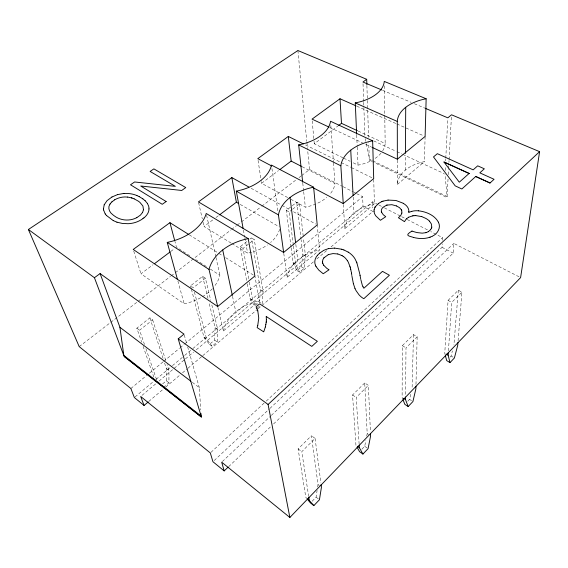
<?xml version="1.0" encoding="UTF-8"?>
<svg xmlns="http://www.w3.org/2000/svg" width="568" height="568" viewBox="0 0 568 568"><rect width="100%" height="100%" fill="white"/><g stroke="black" fill="none" stroke-linecap="round" stroke-linejoin="round"><path stroke-width="0.43" stroke-dasharray="2.84 2.13" d="M162.654 383.869L166.325 380.773L166.346 368.462L164.429 362.554M163.406 387.447L168.916 382.782L168.973 370.471L167.063 364.564M415.989 384.415L417.146 336.803L413.497 334.63L402.35 345.671L402.116 397.415L402.719 398.956M405.289 170.151L405.396 155.099M405.559 394.362L405.999 347.9L417.146 336.803M413.497 334.63L412.105 388.356M397.359 160.077L397.408 184.415A38.51 24.736 0.6 0 1 424.417 161.66L425.112 136.455M191.423 289.275L203.919 337.108L209.45 344.385L214.569 340.069L215.116 327.757L208.868 302.048M209.45 344.385L212.063 346.253L217.182 341.915L217.757 329.596L211.786 304.746M445.17 170.471L445.39 166.083M445.653 160.822L445.745 159.068M445.788 158.188L447.783 118.705M269.899 408.442L442.067 247.343L442.245 243.814M442.429 240.278L442.564 237.63L430.778 231.595M448.038 179.062L447.023 197.557L372.452 161.702M448.28 174.66L448.564 169.378M448.613 168.497L448.755 165.856M448.947 162.334L449.04 160.574M449.089 159.693L451.425 116.561M458.078 340.807L461.94 292.193L458.326 290.227L448.067 300.387L444.758 353.211L445.191 354.851M273.577 423.941L453.2 253.129L453.839 243.402L520.607 277.596M448.429 350.825L451.695 302.403L461.94 292.193M458.326 290.227L453.924 344.954M247.272 283.901L250.062 298.598L254.72 306.202L259.491 302.169L260.492 289.893L251.425 237.9L248.131 240.498M262.118 303.873L263.147 291.583L254.23 239.575L251.425 237.9M291.171 247.882L293.081 262.7L296.965 270.56L301.423 266.797L302.822 254.57L301.097 239.739M296.965 270.56L299.592 272.143L304.05 268.366L305.477 256.125L303.404 237.793M312.159 501.217L316.071 497.135L317.114 490.44M317.633 487.095L318.023 484.582L311.42 435.727L298.108 448.919L305.79 497.263L306.834 498.534M361.859 449.267L364.713 446.285L365.87 440.37M366.694 436.153L367.191 433.618L364.713 382.946L368.376 385.36L370.407 431.623M407.796 401.242L409.578 399.382L410.742 394.298M449.984 357.144L451.084 355.994L452.398 350.903M308.68 496.496L301.786 451.666L315.098 438.411L311.42 435.727M359.132 444.176L356.221 397.465L368.376 385.36M355.944 445.276L352.55 394.987L364.713 382.946M228.67 466.64L271.007 426.376M222.329 461.564L270.695 415.989M271.341 415.378L453.839 243.402M214.235 460.52L269.253 409.045M210.969 452.348L265.611 401.683M266.264 401.079L442.564 237.63M148.773 401.441L164.976 387.703M165.65 387.135L179.829 375.114M182.527 372.821L187.255 368.817M187.93 368.241L202.109 356.221M202.783 355.653L257.46 309.29M258.135 308.715L313.493 261.784M316.866 258.923L327.672 249.764M331.045 246.902L372.899 211.41L363.03 206.291L362.64 196.698L357.173 193.901M257.347 307.913L260.329 305.385M217.871 307.359L223.387 330.995L259.292 300.749L254.883 276.012M283.759 253.292L287.096 277.333L319.606 249.948L317.221 224.907M343.299 204.437L344.833 228.691L374.404 203.784L373.701 178.601M397.408 184.415L424.417 161.66M142.036 395.328L156.271 383.379M158.983 381.1L184.756 359.473M185.438 358.905L193.574 352.075M196.287 349.796L372.608 201.81L378.11 204.622M135.028 396.947L155.447 379.878M156.122 379.303L171.777 366.218M172.459 365.65L184.032 355.973M184.714 355.405L192.197 349.142M192.879 348.575L363.03 206.291M130.874 388.519L146.601 375.505M149.334 373.24L163.009 361.922M163.69 361.362L179.417 348.347M180.099 347.779L184.202 344.385M184.884 343.817L362.64 196.698M144.485 344.492L139.572 330.228L152.657 319.883L149.888 317.86L136.817 328.162L141.688 342.199M205.403 278.178L193.312 287.735L190.529 285.86L202.613 276.346L205.403 278.178L210.756 300.458M248.677 278.703L243.026 248.436L254.23 239.575M293.322 245.106L289.147 211.97L291.924 209.777M292.612 209.23L299.556 203.742L296.744 202.208L291.192 206.582M246.619 280.443L240.221 246.725L247.47 241.017M291.057 247.009L286.336 210.409L290.496 207.128M79.2 346.608L110.1 322.851M110.803 322.312L137.492 301.793M138.194 301.253L170.499 276.417M171.202 275.878L174.71 273.18M175.413 272.64L230.892 229.983M231.595 229.444L236.508 225.666M237.211 225.127L240.725 222.422M241.428 221.882L261.088 206.766M261.791 206.227L296.205 179.772M299.016 177.606L301.118 175.988M301.821 175.448L309.546 169.512L307.48 148.362M212.375 288.7A41.095 28.506 -14.6 0 1 184.16 303.781L140.978 273.811L153.041 264.759M170.776 251.446L174.326 248.784M231.091 243.054L204.026 226.49L213.17 219.631M215.982 217.523L218.794 215.407M287.678 197.543L261.557 183.315L278.483 170.613M342.923 157.769L314.274 143.754L337.988 125.954M382.541 90.298L411.104 102.339M414.37 103.717L424.978 108.19M356.81 106.202L396.095 123.604M396.897 123.959L423.501 135.738M358.159 131.045L385.175 143.526A35.67 21.882 -4 0 1 382.527 151.131M373.737 140.914L396.152 151.315M396.954 151.684L401.761 153.914M402.556 154.29L444.19 173.609M329.681 127.409L362.476 142.816M365.65 144.308L371.195 146.913M371.678 161.305L369.278 160.176L368.731 142.589M343.718 158.153L350.08 161.269M353.268 162.824L358.039 165.16A35.67 21.882 -4 0 0 372.509 160.013M305.619 144.996L350.662 167.233M351.457 167.624L372.111 177.819M309.546 169.512L342.341 186.304M343.122 186.702L353.268 191.899M354.049 192.304L356.392 193.503M378.899 205.027L383.613 207.441M384.401 207.845L400.909 216.301M401.697 216.699L406.411 219.113M407.192 219.518L427.633 229.983M302.119 166.708L334.964 183.556A37.147 23.913 -6.5 0 1 329.965 194.164M442.067 247.343L453.2 253.129M290.745 199.219L305.343 207.171A37.147 23.913 -6.5 0 0 326.756 197.373M251.148 188.292L281.245 204.97M282.005 205.396L290.425 210.061M293.493 211.757L315.687 224.055M286.336 210.409L289.147 211.97M448.067 300.387L451.695 302.403M240.207 204.416L279.335 226.852M302.822 254.57L305.477 256.125M301.423 266.797L304.05 268.366M451.084 355.994L453.079 357.18M293.081 262.7L295.736 264.283L299.592 272.143M240.221 246.725L243.026 248.436M402.35 345.671L405.999 347.9M231.843 243.516L247.634 253.179A38.915 26.135 -10 0 0 267.457 244.922M189.229 234.797L218.19 252.98M218.943 253.449L222.684 255.799M225.681 257.68L253.385 275.075M260.492 289.893L263.147 291.583M189.712 255.756L176.456 247.186L174.88 241.272M195.605 259.562L207.391 267.187M210.337 269.09L219.908 275.281A41.095 28.506 -14.6 0 1 214.534 286.144M259.491 302.169L260.804 303.021M409.578 399.382L411.58 400.681M250.062 298.598L252.717 300.323L255.657 305.151M352.55 394.987L356.221 397.465M215.116 327.757L217.757 329.596M367.191 433.618L368.554 434.57M214.569 340.069L217.182 341.915M364.713 446.285L367.404 448.18M203.919 337.108L206.553 338.982L212.063 346.253M136.817 328.162L139.572 330.228M298.108 448.919L301.786 451.666M192.325 382.328L199.354 387.674L200.745 410.018M166.346 368.462L168.973 370.471M318.023 484.582L319.394 485.633M166.325 380.773L168.916 382.782M316.071 497.135L318.762 499.222M143.115 346.324L154.29 378.522M145.926 348.688L156.619 379.736M149.888 317.86L163.059 358.337M152.657 319.883L165.707 360.353M133.75 251.127L140.978 273.811M184.245 334.978L186.439 342.625M187.653 346.878L199.354 387.674M177.891 281.004L184.16 303.781M190.529 285.86L191.196 288.423M194.419 292.009L206.553 338.982M202.613 276.346L208.03 298.626M198.63 202.769L202.293 218.865M203.06 222.258L204.026 226.49M206.603 215.208L215.769 256.58M215.954 257.432L219.908 275.281M232.518 296.311L235.784 311.768M365.26 138.535L366.09 142.824M366.261 143.683L369.243 159.111L447.08 196.478L444.992 173.986M249.324 282.161L252.717 300.323M243.431 230.118L244.673 236.948M244.829 237.807L247.634 253.179M258.057 160.361L261.173 180.766M261.301 181.611L261.557 183.315M271.944 168.547L277.958 211.857M315.098 438.411L320.877 482.843M293.429 245.972L295.736 264.283M295.821 244.368L297.746 260.002M296.744 202.208L300.997 238.865M299.556 203.742L303.305 236.92M302.772 183.109L303.596 190.848M303.688 191.707L305.343 207.171M297.902 50.531L306.784 141.304M306.876 142.192L307.394 147.474M312.208 120.885L313.955 140.239M314.033 141.12L314.274 143.754M330.839 125.599L333.437 162.05M333.494 162.909L334.964 183.556M353.168 197.075L353.992 213.007M356.697 135.006L357.194 146.232M357.236 147.091L358.039 165.16M363.023 83.801L363.655 101.473M363.69 102.361L363.847 106.777M363.882 107.664L364.897 135.937M366.892 85.463L367.347 99.521M367.375 100.401L368.561 137.314M372.608 201.81L372.793 207.916M384.323 85.832L384.742 114.175M384.756 115.063L385.175 143.526M344.833 228.691A40.037 27.328 -1.6 0 1 374.404 203.784M287.096 277.333A41.819 30.246 -5 0 1 319.606 249.948M223.387 330.995A44.02 33.469 -10.4 0 1 259.292 300.749M380.993 153.197A35.67 21.882 -4 0 1 374.525 158.799M279.634 229.287A38.915 26.135 -10 0 1 270.581 242.493"/><path stroke-width="0.85" d="M405.41 153.332L405.722 107.309M415.946 386.176L415.882 388.817L412.922 401.548L408.172 406.532L405.509 399.623L405.538 396.996M266.371 319.55L266.229 316.688M356.654 134.14L355.263 102.914A38.02 21.406 -4.4 0 0 384.259 81.401L426.149 98.754L425.112 136.455L397.359 159.203L371.99 147.289M266.371 319.543L266.293 321.14M457.936 342.575L457.73 345.23L454.407 357.975L450.012 362.59L448.131 355.227L448.308 352.586M266.293 321.14L266.179 322.297M408.782 211.679L408.662 212.567L409.556 212.148A12.517 8.406 0.1 0 1 411.502 211.438L411.786 211.36M266.179 322.297L265.831 324.605M143.477 209.762L142.909 206.028L139.984 202.456A34.137 21.534 -16 0 0 138.187 201.086L134.154 198.843M374.085 209.848L374.007 211.275M142.582 212.425L143.477 209.762M425.794 108.538L447.825 117.832L451.524 114.8L539.6 151.649L520.607 277.596L289.865 517.469L221.683 462.175L224.175 470.915L228.024 467.251M431.772 227.157L431.375 224.012L429.472 221.122M374.085 209.855L374.965 207.27M401.881 213.043L401.753 210.735M431.772 227.157L431.581 227.953M265.831 324.605L265.327 326.998M401.881 213.043L400.752 215.499L398.416 217.736L404.487 221.648L405.978 219.376A9.422 6.354 0 0 1 406.319 218.992L406.589 218.723M265.327 326.998L263.879 331.435M257.765 325.4L258.745 318.037L257.794 310.845M257.765 325.4L257.126 327.594L263.701 331.861M431.581 227.953L430.672 229.642M109.958 204.168C107.409 207.696 109.411 212.368 112.684 214.626A36.21 22.613 -14.2 0 0 114.253 215.847C120.615 220.711 129.731 221.385 136.789 217.658M104.2 204.792L103.44 208.989M104.2 204.792L107.047 200.66L111.967 196.982M374.965 207.277L375.171 206.915M142.582 212.418L140.41 215.13L136.789 217.665M375.171 206.922L378.508 203.458M109.958 204.168L110.448 203.458M110.448 203.458L111.91 201.86M323.966 257.773L322.801 259.825L322.532 262.04M323.888 257.872L328.389 254.578M430.601 229.728L428.293 231.687M317.484 255.288C315.084 257.915 313.998 261.862 315.403 265.228M317.484 255.288L319.734 253.065M307.352 499.165L310.483 502.971L313.856 505.612L319.436 499.748L321.438 487.202L321.097 484.589M357.151 447.406L359.572 451.652L362.931 454.059L368.071 448.656L370.599 435.99L370.485 433.37M406.589 218.73L408.655 217.217M289.865 517.469L268.089 404.473L539.6 151.649M490.028 182.995L494.068 179.296L479.818 172.857L484.334 168.802L477.688 165.828L473.165 169.86L437.353 153.679L433.498 156.938L455.181 185.85L461.862 188.981L475.764 176.492L490.028 182.995L475.764 176.499M111.91 201.867L114.715 199.794M94.43 277.709L124.179 356.427L201.391 417.054L178.217 338.869L183.996 334.126L100.103 273.577L94.43 277.709L28.4 229.5L297.902 50.531L366.694 79.307L366.864 84.582M469.111 173.46L459.292 182.193L443.963 162.008L469.111 173.46L443.963 162.008M28.4 229.5L79.2 346.608L130.874 388.519L134.346 397.522L144.052 405.453L148.099 402.016M188.484 234.328L169.938 222.684L133.217 249.451L217.679 306.514L254.883 276.012L248.216 238.638L206.219 213.476A44.226 28.421 -13.7 0 1 167.255 242.38L177.422 279.321M248.827 187.007L231.829 177.585L198.438 201.917L283.645 252.433L317.221 224.907L313.628 187.206L271.461 165.075A41.727 25.88 -9.7 0 1 236.323 191.139L243.118 228.407M313.6 187.994L343.242 203.571L373.701 178.601L372.644 140.814L330.533 121.261A39.703 23.529 -6.6 0 1 298.683 144.883L302.68 182.25M124.179 356.427L201.413 417.033M319.734 253.072L323.845 250.296L328.347 248.628M143.839 217.892L142.916 218.609M154.46 263.694L170.066 251.979M219.496 214.881L236.373 202.215L231.829 177.585M279.889 169.555L291.171 161.092L288.288 136.441L257.794 158.664L271.724 165.984M338.691 125.429L341.482 123.334L340.005 98.761L356.008 105.847M386.488 205.233L383.038 207.292A9.223 6.156 -1.4 0 0 381.369 211.566M142.703 218.765L141.254 219.738A17.139 10.842 -15 0 1 130.867 223.451L130.725 223.465A18.936 11.956 -15 0 1 127.892 223.7L122.248 223.416L116.958 222.187M378.508 203.465L381.597 201.683M340.005 98.761L312.052 119.131L328.879 127.033M366.694 79.307L362.959 82.033L381.724 89.95M432.34 236.21C437.509 233.909 441.3 227.626 438.404 222.187M428.293 231.68L426.007 232.66M111.974 196.982L117.462 194.639M408.655 217.217L412.581 215.883M431.985 236.387C426.248 239.071 419.539 239.021 413.497 237.445M381.597 201.683L382.981 201.15M328.269 254.634L332.976 253.584L337.782 253.96M430.111 237.168L429.72 237.303M382.981 201.157L388.079 200.085M386.488 205.233L387.106 205.055M117.462 194.646L123.405 193.496M426.007 232.66L422.194 233.157L417.48 232.631A24.651 16.486 0.5 0 1 415.549 232.177L413.525 231.581A28.72 19.149 0.5 0 1 412.957 231.396L411.985 231.055M411.786 211.36L411.878 211.331A13.043 8.761 0.1 0 1 418.545 210.827M387 205.084L391.87 204.693L396.514 205.943M328.347 248.635L334.637 248.102M412.581 215.883L413.909 215.705M413.909 215.705L415.769 215.62M388.079 200.092L395.917 200.469L403.344 203.301M123.405 193.496L124.427 193.432M124.42 193.432L129.22 193.596A26.881 16.863 -15.5 0 1 134.24 194.604L135.418 194.994A29.706 18.666 -15.6 0 1 136.753 195.491L136.916 195.562M415.925 215.62L421.74 216.6M334.637 248.102L341.815 249.253M418.545 210.82C426.213 211.722 434.57 215.116 438.404 222.187M127.473 197.025L131.478 197.87M337.782 253.96L342.057 255.643M413.497 237.452C409.485 235.905 403.685 235.976 411.985 231.062M341.815 249.253L343.889 249.963M131.336 197.827L132.032 198.047M132.032 198.04L134.154 198.85M421.74 216.593L425.652 218.332A19.433 13.206 0.1 0 1 428.3 220.05L429.472 221.122M116.958 222.187L113.238 220.59M343.889 249.963L348.212 252.121M136.916 195.562L139.217 196.627M355.263 102.914L397.295 121.438A41.244 24.41 -0.3 0 1 426.149 98.754M396.514 205.943L399.531 207.696L401.342 209.762M341.482 123.334L357.371 130.683M288.288 136.441L303.255 143.832M298.683 144.883L340.85 165.813L343.242 203.571M291.171 161.092L301.338 166.31M139.217 196.627L142.838 198.843M113.238 220.59L106.457 215.471M342.057 255.643L343.214 256.374M236.323 191.139L278.434 214.881L283.645 252.433M236.373 202.215L238.674 203.536M446.107 354.02L448.131 355.227M450.012 362.59L446.689 360.595L445.404 355.674M167.255 242.38L209.024 269.438L217.679 306.514M403.472 398.303L405.509 399.623M408.172 406.532L404.828 404.345L403.017 399.73M266.2 316.475L311.796 346.402L317.349 341.311L259.64 303.852L256.054 306.883L256.885 308.445M142.838 198.843L145.117 200.71M357.308 446.249L359.352 447.705L362.931 454.059M178.217 338.869L268.089 404.473M374.007 211.268L374.461 213.518L375.682 215.776L380.425 220.292L385.736 216.706L383.428 214.853A9.72 6.489 -1.4 0 1 383.187 214.612L381.76 212.553M100.103 273.577L119.926 327.296L190.919 381.263M307.842 498.874L313.856 505.612M224.175 470.915L212.943 461.734L210.316 452.952L140.679 396.471L144.052 405.453M348.212 252.121A25.872 18.453 -4.8 0 1 350.612 253.832L351.024 254.18A24.616 17.551 -4.7 0 1 352.685 255.777L353.367 256.566A28.492 20.349 -5 0 1 355.064 258.972L356.626 262.217M145.117 200.71L147.368 203.387M316.042 266.555L318.918 270.233L323.235 273.755L329.049 269.772L328.375 269.367A23.302 16.444 -3.9 0 1 326.685 268.224L323.696 265.228M106.457 215.471L105.215 213.923M323.696 265.235L322.787 263.367M105.215 213.923L103.525 209.883M347.41 260.705L345.94 258.781A18.744 13.369 -4.9 0 0 343.242 256.353M347.41 260.698L347.651 261.074A27.342 19.575 -5.4 0 1 348.241 262.089L349.938 266.385M147.368 203.379L148.56 205.9A19.085 12.042 -15.1 0 1 148.724 206.489L148.937 207.696M316.042 266.562L315.403 265.228M401.342 209.755L401.753 210.735M363.023 286.797L363.868 288.26L382.491 271.355L389.407 275.246L363.818 298.704L363.279 298.377A18.623 13.604 -1.5 0 1 360.957 296.709L360.353 296.162A23.813 17.338 -1.3 0 1 358.962 294.735L356.086 290.688A33.043 23.934 -0.8 0 1 355.284 289.133L354.964 288.395M363.023 286.797L362.959 286.67A24.389 17.643 -0.9 0 1 362.299 285.228L360.843 279.634M354.964 288.395L353.381 283.688M356.626 262.21L356.874 262.835M381.71 212.432L381.455 211.594M356.867 262.835L359.729 273.677M322.787 263.367L322.581 262.48M349.938 266.378L350.328 267.805M257.794 310.845L257.531 310.021A24.523 18.155 -12.4 0 0 256.885 308.445M169.938 222.684L174.66 240.427M350.328 267.805L350.747 269.488M353.381 283.688L351.968 276.289M350.747 269.488L351.237 271.88M222.713 249.941L232.333 295.452M360.701 278.881L360.034 275.281M359.856 274.323L360.048 275.381M351.372 272.597L351.45 273.038M351.45 273.038L351.848 275.487M308.807 497.355L309.205 499.946M103.525 209.883L103.44 208.989M119.926 327.296L123.817 355.39L201.115 416.032L200.958 413.454M322.581 262.48L322.532 262.033M290.056 197.458L295.608 242.628M359.189 445.063L359.352 447.705M350.747 150.158L353.076 195.307M148.958 208.165L148.986 208.917M397.295 121.438L397.359 159.203M340.85 165.813A43.005 27.157 -2.2 0 1 372.644 140.814M278.434 214.881A45.085 30.281 -5.3 0 1 313.628 187.206M209.024 269.438A47.648 33.782 -9.9 0 1 248.216 238.638M148.965 208.917A17.7 11.182 -15 0 1 143.903 217.927M403.266 203.365A15.606 10.416 -1.3 0 1 408.875 211.686M114.693 199.78A13.561 8.47 -15.3 0 1 127.431 197.103M166.147 201.534L162.249 204.302L130.512 184.778L134.63 181.973L175.363 186.361L150.115 171.437L153.878 168.873L185.764 187.582L181.717 190.465L140.708 186.006L166.147 201.534"/></g></svg>
